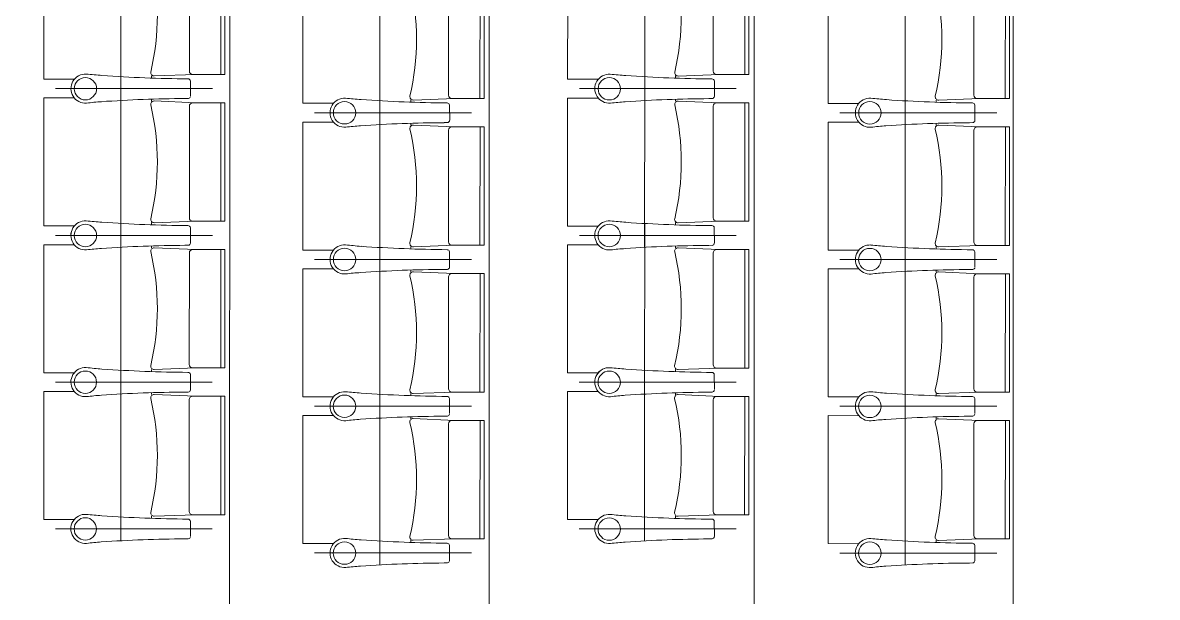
# Model space of a CAD drawing. Header units: millimetres. Extents: x 586 to 1010, y 369 to 668.
# Drawn here: x 694.393 to 698.716, y 500.576 to 502.764 of the extents above; entities that cross this region are included whole.
import ezdxf

# ---------------------------------------------------------------- set-up
doc = ezdxf.new("R2010")
doc.units = ezdxf.units.MM
doc.linetypes.add('CENTER', pattern=[2, 1.25, -0.25, 0.25, -0.25])
doc.linetypes.add('DASHED', pattern=[0.75, 0.5, -0.25])
doc.layers.add('plan line', color=7, linetype='Continuous', lineweight=15)

msp = doc.modelspace()

# ---------------------------------------------------------------- linework, layer by layer
at = {"color": 254, "lineweight": 25}
for points in [[(671.7124, 620.7085), (706.7355, 621.773), (754.2598, 613.8303), (814.6609, 600.1481), (855.7567, 598.0104), (895.0671, 567.0647), (920.0096, 542.0176), (952.0084, 521.2476), (977.2234, 504.6526), (979.6352, 479.2339), (986.3437, 463.8549), (988.7975, 462.3853)], [(654.944, 595.4717), (670.2671, 587.3174), (714.302, 595.1648), (787.0891, 595.1648), (819.3936, 580.9441), (821.0297, 562.8505), (813.4907, 552.7881), (808.7339, 539.6711), (796.4072, 534.7059), (791.0222, 527.249), (791.0222, 507.547), (797.3007, 476.5274), (814.9752, 463.8897), (836.1481, 474.6816), (874.0221, 478.5878), (885.7286, 462.7333), (863.0042, 436.0794), (845.7887, 420.6845), (845.1044, 408.6747)], [(639.2065, 583.4381), (644.7272, 575.638), (657.7961, 553.4401), (668.4043, 543.9291), (682.5178, 548.7307), (692.9838, 555.4778), (711.9339, 556.5828), (734.3456, 532.1334), (750.593, 477.7475), (754.1369, 444.164), (776.4657, 425.4473), (782.6172, 412.2355)]]:
    msp.add_spline(points, degree=3, dxfattribs=at)
at = {"layer": 'plan line'}
for p, q in [((696.1705, 499.2556), (696.172, 510.2928)), ((698.1669, 499.2407), (698.1684, 510.3072)), ((695.1813, 499.2963), (695.1827, 510.2523)), ((697.1803, 499.2912), (697.1817, 510.2569)), ((694.4733, 503.0364), (694.4732, 502.5491)), ((696.4697, 503.0361), (696.4696, 502.5488)), ((695.4609, 502.9446), (695.4608, 502.4573)), ((697.4625, 502.9444), (697.4625, 502.4571)), ((694.4732, 502.5491), (694.5898, 502.549)), ((694.8842, 502.5534), (694.8842, 502.5618)), ((695.0324, 502.4852), (695.0321, 502.5424)), ((695.0324, 502.4852), (695.0321, 502.5424)), ((696.4696, 502.5488), (696.5862, 502.5488)), ((696.8806, 502.5531), (696.8806, 502.5616)), ((697.0288, 502.4849), (697.0285, 502.5421)), ((697.0288, 502.4849), (697.0285, 502.5421)), ((694.5898, 502.4776), (694.4732, 502.4776)), ((694.4732, 502.4776), (694.4732, 501.9903)), ((694.8842, 502.4657), (694.8842, 502.473)), ((695.0243, 502.4756), (695.0114, 502.4753)), ((695.0243, 502.4756), (695.0114, 502.4753)), ((695.4608, 502.4573), (695.5774, 502.4573)), ((695.8718, 502.4617), (695.8718, 502.4701)), ((696.02, 502.3935), (696.0197, 502.4506)), ((696.02, 502.3935), (696.0197, 502.4506)), ((696.4696, 502.4773), (696.4695, 501.99)), ((696.5862, 502.4773), (696.4696, 502.4773)), ((696.8806, 502.4654), (696.8806, 502.4727)), ((697.0206, 502.4753), (697.0078, 502.475)), ((697.0206, 502.4753), (697.0078, 502.475)), ((697.4625, 502.4571), (697.5791, 502.457)), ((697.8735, 502.4614), (697.8735, 502.4698)), ((698.0216, 502.3932), (698.0214, 502.4504)), ((698.0216, 502.3932), (698.0214, 502.4504)), ((695.5774, 502.3858), (695.4608, 502.3858)), ((695.4608, 502.3858), (695.4608, 501.8985)), ((695.8718, 502.374), (695.8718, 502.3813)), ((696.0119, 502.3838), (695.999, 502.3836)), ((696.0119, 502.3838), (695.999, 502.3836)), ((697.4625, 502.3856), (697.4624, 501.8983)), ((697.5791, 502.3855), (697.4625, 502.3856)), ((697.8735, 502.3737), (697.8735, 502.381)), ((698.0135, 502.3836), (698.0007, 502.3833)), ((698.0135, 502.3836), (698.0007, 502.3833)), ((694.4732, 501.9903), (694.5898, 501.9902)), ((694.8842, 501.9946), (694.8842, 502.003)), ((695.0323, 501.9264), (695.0321, 501.9836)), ((695.0323, 501.9264), (695.0321, 501.9836)), ((696.4695, 501.99), (696.5861, 501.99)), ((696.8805, 501.9943), (696.8805, 502.0028)), ((697.0287, 501.9261), (697.0284, 501.9833)), ((697.0287, 501.9261), (697.0284, 501.9833)), ((694.5897, 501.9188), (694.4731, 501.9188)), ((694.4731, 501.9188), (694.4731, 501.4315)), ((694.8842, 501.9069), (694.8842, 501.9142)), ((695.0242, 501.9168), (695.0113, 501.9165)), ((695.0242, 501.9168), (695.0113, 501.9165)), ((695.4608, 501.8985), (695.5773, 501.8985)), ((695.8718, 501.9029), (695.8718, 501.9113)), ((696.0199, 501.8347), (696.0197, 501.8918)), ((696.0199, 501.8347), (696.0197, 501.8918)), ((696.5861, 501.9185), (696.4695, 501.9185)), ((696.4695, 501.9185), (696.4695, 501.4312)), ((696.8805, 501.9066), (696.8805, 501.9139)), ((697.0206, 501.9165), (697.0077, 501.9162)), ((697.0206, 501.9165), (697.0077, 501.9162)), ((697.4624, 501.8983), (697.579, 501.8982)), ((697.8734, 501.9026), (697.8734, 501.911)), ((698.0216, 501.8344), (698.0213, 501.8916)), ((698.0216, 501.8344), (698.0213, 501.8916)), ((695.5773, 501.827), (695.4607, 501.827)), ((695.4607, 501.827), (695.4607, 501.3397)), ((695.8718, 501.8152), (695.8718, 501.8225)), ((696.0118, 501.825), (695.9989, 501.8248)), ((696.0118, 501.825), (695.9989, 501.8248)), ((697.4624, 501.8268), (697.4623, 501.3395)), ((697.579, 501.8267), (697.4624, 501.8268)), ((697.8734, 501.8149), (697.8734, 501.8222)), ((698.0134, 501.8248), (698.0006, 501.8245)), ((698.0134, 501.8248), (698.0006, 501.8245)), ((694.4731, 501.4315), (694.5897, 501.4314)), ((694.8841, 501.4358), (694.8841, 501.4442)), ((695.0322, 501.3676), (695.032, 501.4248)), ((695.0322, 501.3676), (695.032, 501.4248)), ((696.4695, 501.4312), (696.5861, 501.4312)), ((696.8805, 501.4355), (696.8805, 501.444)), ((697.0286, 501.3673), (697.0284, 501.4245)), ((697.0286, 501.3673), (697.0284, 501.4245)), ((694.4731, 501.36), (694.473, 500.8727)), ((694.5897, 501.36), (694.4731, 501.36)), ((694.8841, 501.3481), (694.8841, 501.3554)), ((695.0241, 501.358), (695.0113, 501.3577)), ((695.0241, 501.358), (695.0113, 501.3577)), ((695.4607, 501.3397), (695.5773, 501.3397)), ((695.8717, 501.3441), (695.8717, 501.3525)), ((696.0198, 501.2759), (696.0196, 501.333)), ((696.0198, 501.2759), (696.0196, 501.333)), ((696.586, 501.3597), (696.4694, 501.3597)), ((696.4694, 501.3597), (696.4694, 500.8724)), ((696.8805, 501.3478), (696.8805, 501.3551)), ((697.0205, 501.3577), (697.0076, 501.3574)), ((697.0205, 501.3577), (697.0076, 501.3574)), ((697.4623, 501.3395), (697.5789, 501.3394)), ((697.8733, 501.3438), (697.8733, 501.3522)), ((698.0215, 501.2756), (698.0212, 501.3328)), ((698.0215, 501.2756), (698.0212, 501.3328)), ((695.4607, 501.2682), (695.4606, 500.7809)), ((695.5773, 501.2682), (695.4607, 501.2682)), ((695.8717, 501.2564), (695.8717, 501.2637)), ((696.0117, 501.2662), (695.9989, 501.266)), ((696.0117, 501.2662), (695.9989, 501.266)), ((697.5789, 501.2679), (697.4623, 501.268)), ((697.4623, 501.268), (697.4623, 500.7807)), ((697.8733, 501.2561), (697.8733, 501.2634)), ((698.0134, 501.266), (698.0005, 501.2657)), ((698.0134, 501.266), (698.0005, 501.2657)), ((694.473, 500.8727), (694.5896, 500.8726)), ((694.884, 500.877), (694.884, 500.8854)), ((695.0322, 500.8088), (695.0319, 500.866)), ((696.4694, 500.8724), (696.586, 500.8724)), ((696.8804, 500.8767), (696.8804, 500.8852)), ((697.0285, 500.8085), (697.0283, 500.8657)), ((695.024, 500.7992), (695.0112, 500.7989)), ((695.4606, 500.7809), (695.5772, 500.7809)), ((695.8716, 500.7853), (695.8716, 500.7937)), ((696.0198, 500.7171), (696.0195, 500.7742)), ((697.0204, 500.7989), (697.0076, 500.7986)), ((697.4623, 500.7807), (697.5789, 500.7806)), ((697.8733, 500.785), (697.8733, 500.7934)), ((698.0214, 500.7168), (698.0212, 500.774)), ((696.0116, 500.7074), (695.9988, 500.7072)), ((698.0133, 500.7072), (698.0004, 500.7069))]:
    msp.add_line(p, q, dxfattribs=at)
at = {"layer": 'plan line', "linetype": 'DASHED', "ltscale": 3}
for p, q in [((694.7668, 503.1175), (694.7667, 502.468)), ((696.7632, 503.1173), (696.7631, 502.4677)), ((695.7544, 503.0258), (695.7543, 502.3762)), ((697.7561, 503.0255), (697.756, 502.376)), ((694.7668, 502.5587), (694.7667, 501.9092)), ((696.7631, 502.5585), (696.763, 501.9089)), ((695.7544, 502.467), (695.7543, 501.8174)), ((697.756, 502.4667), (697.7559, 501.8172)), ((694.7667, 501.9999), (694.7666, 501.3504)), ((696.7631, 501.9997), (696.763, 501.3501)), ((695.7543, 501.9082), (695.7542, 501.2586)), ((697.7559, 501.9079), (697.7558, 501.2584)), ((694.7666, 501.4411), (694.7665, 500.7916)), ((696.763, 501.4409), (696.7629, 500.7913)), ((695.7542, 501.3494), (695.7541, 500.6998)), ((697.7559, 501.3491), (697.7558, 500.6996))]:
    msp.add_line(p, q, dxfattribs=at)
at = {"layer": 'plan line', "linetype": 'CENTER', "ltscale": 3}
for p, q in [((695.1157, 502.5132), (694.5178, 502.5133)), ((695.1157, 502.5132), (694.5178, 502.5133)), ((697.1121, 502.513), (696.5142, 502.513)), ((697.1121, 502.513), (696.5142, 502.513)), ((696.1033, 502.4215), (695.5054, 502.4216)), ((696.1033, 502.4215), (695.5054, 502.4216)), ((698.105, 502.4212), (697.507, 502.4213)), ((698.105, 502.4212), (697.507, 502.4213)), ((695.1157, 501.9544), (694.5177, 501.9545)), ((695.1157, 501.9544), (694.5177, 501.9545)), ((697.112, 501.9542), (696.5141, 501.9542)), ((697.112, 501.9542), (696.5141, 501.9542)), ((696.1032, 501.8627), (695.5053, 501.8628)), ((696.1032, 501.8627), (695.5053, 501.8628)), ((698.1049, 501.8624), (697.507, 501.8625)), ((698.1049, 501.8624), (697.507, 501.8625)), ((695.1156, 501.3956), (694.5176, 501.3957)), ((695.1156, 501.3956), (694.5176, 501.3957)), ((697.112, 501.3954), (696.514, 501.3954)), ((697.112, 501.3954), (696.514, 501.3954)), ((696.1032, 501.3039), (695.5052, 501.304)), ((696.1032, 501.3039), (695.5052, 501.304)), ((698.1048, 501.3036), (697.5069, 501.3037)), ((698.1048, 501.3036), (697.5069, 501.3037)), ((695.1155, 500.8368), (694.5176, 500.8369)), ((697.1119, 500.8366), (696.5139, 500.8366)), ((696.1031, 500.7451), (695.5052, 500.7452)), ((698.1048, 500.7448), (697.5068, 500.7449))]:
    msp.add_line(p, q, dxfattribs=at)
at = {"layer": 'plan line'}
for points in [[(695.0523, 502.5672), (694.8941, 502.5614, -0.474715), (694.8811, 502.5761, 0.115865), (694.8812, 503.0102, -0.474715), (694.8941, 503.0249), (695.0524, 503.018)], [(695.1479, 502.5672), (695.0409, 502.5672, -0.414214), (695.0282, 502.5799), (695.0282, 503.0053, -0.414214), (695.0409, 503.018), (695.1487, 503.0181), (695.1479, 502.5672)], [(697.0487, 502.567), (696.8904, 502.5611, -0.474715), (696.8775, 502.5759, 0.115865), (696.8775, 503.0099, -0.474715), (696.8905, 503.0247), (697.0487, 503.0178)], [(697.1443, 502.567), (697.0372, 502.567, -0.414214), (697.0245, 502.5797), (697.0246, 503.0051, -0.414214), (697.0373, 503.0178), (697.1451, 503.0178), (697.1443, 502.567)], [(696.0399, 502.4755), (695.8817, 502.4697, -0.474715), (695.8687, 502.4844, 0.115865), (695.8688, 502.9185, -0.474715), (695.8817, 502.9332), (696.04, 502.9263)], [(696.1355, 502.4755), (696.0285, 502.4755, -0.414214), (696.0158, 502.4882), (696.0158, 502.9136, -0.414214), (696.0285, 502.9263), (696.1363, 502.9263), (696.1355, 502.4755)], [(698.0416, 502.4752), (697.8833, 502.4694, -0.474715), (697.8704, 502.4841, 0.115865), (697.8704, 502.9182, -0.474715), (697.8834, 502.9329), (698.0416, 502.926)], [(698.1371, 502.4752), (698.0301, 502.4752, -0.414214), (698.0174, 502.4879), (698.0175, 502.9133, -0.414214), (698.0302, 502.926), (698.1379, 502.9261), (698.1371, 502.4752)], [(695.0522, 502.0084), (694.894, 502.0026, -0.474715), (694.881, 502.0173, 0.115865), (694.8811, 502.4514, -0.474715), (694.8941, 502.4661), (695.0523, 502.4592)], [(695.1478, 502.0084), (695.0408, 502.0084, -0.414214), (695.0281, 502.0211), (695.0282, 502.4465, -0.414214), (695.0409, 502.4592), (695.1486, 502.4593), (695.1478, 502.0084)], [(697.0486, 502.0082), (696.8904, 502.0023, -0.474715), (696.8774, 502.0171, 0.115865), (696.8775, 502.4511, -0.474715), (696.8904, 502.4659), (697.0487, 502.459)], [(697.1442, 502.0082), (697.0372, 502.0082, -0.414214), (697.0245, 502.0209), (697.0245, 502.4463, -0.414214), (697.0372, 502.459), (697.145, 502.459), (697.1442, 502.0082)], [(696.0398, 501.9167), (695.8816, 501.9109, -0.474715), (695.8686, 501.9256, 0.115865), (695.8687, 502.3597, -0.474715), (695.8817, 502.3744), (696.0399, 502.3675)], [(696.1354, 501.9167), (696.0284, 501.9167, -0.414214), (696.0157, 501.9294), (696.0157, 502.3548, -0.414214), (696.0284, 502.3675), (696.1362, 502.3675), (696.1354, 501.9167)], [(698.0415, 501.9164), (697.8832, 501.9106, -0.474715), (697.8703, 501.9253, 0.115865), (697.8703, 502.3594, -0.474715), (697.8833, 502.3741), (698.0415, 502.3672)], [(698.1371, 501.9164), (698.03, 501.9164, -0.414214), (698.0173, 501.9291), (698.0174, 502.3545, -0.414214), (698.0301, 502.3672), (698.1379, 502.3673), (698.1371, 501.9164)], [(695.0522, 501.4496), (694.8939, 501.4438, -0.474715), (694.881, 501.4585, 0.115865), (694.881, 501.8926, -0.474715), (694.894, 501.9073), (695.0522, 501.9004)], [(695.1477, 501.4496), (695.0407, 501.4496, -0.414214), (695.028, 501.4623), (695.0281, 501.8878, -0.414214), (695.0408, 501.9004), (695.1486, 501.9005), (695.1477, 501.4496)], [(697.0485, 501.4494), (696.8903, 501.4435, -0.474715), (696.8773, 501.4583, 0.115865), (696.8774, 501.8923, -0.474715), (696.8904, 501.9071), (697.0486, 501.9002)], [(697.1441, 501.4494), (697.0371, 501.4494, -0.414214), (697.0244, 501.4621), (697.0245, 501.8875, -0.414214), (697.0372, 501.9002), (697.1449, 501.9002), (697.1441, 501.4494)], [(696.0398, 501.3579), (695.8815, 501.3521, -0.474715), (695.8686, 501.3668, 0.115865), (695.8686, 501.8009, -0.474715), (695.8816, 501.8156), (696.0398, 501.8087)], [(696.1353, 501.3579), (696.0283, 501.3579, -0.414214), (696.0156, 501.3706), (696.0157, 501.796, -0.414214), (696.0284, 501.8087), (696.1361, 501.8087), (696.1353, 501.3579)], [(698.0414, 501.3576), (697.8832, 501.3518, -0.474715), (697.8702, 501.3665, 0.115865), (697.8703, 501.8006, -0.474715), (697.8832, 501.8153), (698.0415, 501.8084)], [(698.137, 501.3576), (698.03, 501.3576, -0.414214), (698.0173, 501.3703), (698.0173, 501.7957, -0.414214), (698.03, 501.8084), (698.1378, 501.8085), (698.137, 501.3576)], [(695.0521, 500.8908), (694.8938, 500.885, -0.474715), (694.8809, 500.8997, 0.115865), (694.881, 501.3338, -0.474715), (694.8939, 501.3485), (695.0522, 501.3416)], [(695.1477, 500.8908), (695.0406, 500.8908, -0.414214), (695.0279, 500.9035), (695.028, 501.329, -0.414214), (695.0407, 501.3416), (695.1485, 501.3417), (695.1477, 500.8908)], [(697.0485, 500.8906), (696.8902, 500.8847, -0.474715), (696.8773, 500.8995, 0.115865), (696.8773, 501.3335, -0.474715), (696.8903, 501.3483), (697.0485, 501.3414)], [(697.144, 500.8906), (697.037, 500.8906, -0.414214), (697.0243, 500.9033), (697.0244, 501.3287, -0.414214), (697.0371, 501.3414), (697.1449, 501.3414), (697.144, 500.8906)], [(696.0397, 500.7991), (695.8814, 500.7933, -0.474715), (695.8685, 500.808, 0.115865), (695.8685, 501.2421, -0.474715), (695.8815, 501.2568), (696.0397, 501.2499)], [(696.1353, 500.7991), (696.0282, 500.7991, -0.414214), (696.0155, 500.8118), (696.0156, 501.2372, -0.414214), (696.0283, 501.2499), (696.1361, 501.2499), (696.1353, 500.7991)], [(698.0413, 500.7988), (697.8831, 500.793, -0.474715), (697.8701, 500.8077, 0.115865), (697.8702, 501.2418, -0.474715), (697.8832, 501.2565), (698.0414, 501.2496)], [(698.1369, 500.7988), (698.0299, 500.7988, -0.414214), (698.0172, 500.8115), (698.0172, 501.2369, -0.414214), (698.03, 501.2496), (698.1377, 501.2497), (698.1369, 500.7988)]]:
    msp.add_lwpolyline(points, format="xyb", dxfattribs=at)
for points in [[(695.1639, 502.5672), (695.1639, 503.0181), (695.1487, 503.0181), (695.1479, 502.5672), (695.1639, 502.5672)], [(697.1603, 502.567), (697.1603, 503.0178), (697.1451, 503.0178), (697.1443, 502.567), (697.1603, 502.567)], [(696.1515, 502.4755), (696.1515, 502.9263), (696.1363, 502.9263), (696.1355, 502.4755), (696.1515, 502.4755)], [(698.1531, 502.4752), (698.1532, 502.9261), (698.1379, 502.9261), (698.1371, 502.4752), (698.1531, 502.4752)], [(695.1638, 502.0084), (695.1639, 502.4593), (695.1486, 502.4593), (695.1478, 502.0084), (695.1638, 502.0084)], [(697.1602, 502.0082), (697.1602, 502.459), (697.145, 502.459), (697.1442, 502.0082), (697.1602, 502.0082)], [(696.1514, 501.9167), (696.1515, 502.3675), (696.1362, 502.3675), (696.1354, 501.9167), (696.1514, 501.9167)], [(698.1531, 501.9164), (698.1531, 502.3673), (698.1379, 502.3673), (698.1371, 501.9164), (698.1531, 501.9164)], [(695.1637, 501.4496), (695.1638, 501.9005), (695.1486, 501.9005), (695.1477, 501.4496), (695.1637, 501.4496)], [(697.1601, 501.4494), (697.1602, 501.9002), (697.1449, 501.9002), (697.1441, 501.4494), (697.1601, 501.4494)], [(696.1513, 501.3579), (696.1514, 501.8087), (696.1361, 501.8087), (696.1353, 501.3579), (696.1513, 501.3579)], [(698.153, 501.3576), (698.153, 501.8085), (698.1378, 501.8085), (698.137, 501.3576), (698.153, 501.3576)], [(695.1637, 500.8908), (695.1637, 501.3417), (695.1485, 501.3417), (695.1477, 500.8908), (695.1637, 500.8908)], [(697.16, 500.8906), (697.1601, 501.3414), (697.1449, 501.3414), (697.144, 500.8906), (697.16, 500.8906)], [(696.1513, 500.7991), (696.1513, 501.2499), (696.1361, 501.2499), (696.1353, 500.7991), (696.1513, 500.7991)], [(698.1529, 500.7988), (698.153, 501.2497), (698.1377, 501.2497), (698.1369, 500.7988), (698.1529, 500.7988)]]:
    msp.add_lwpolyline(points, dxfattribs=at)
for centre in [(694.6319, 502.5129), (694.6319, 502.5129), (696.6283, 502.5127), (696.6283, 502.5127), (695.6195, 502.4212), (695.6195, 502.4212), (697.6212, 502.4209), (697.6212, 502.4209), (694.6319, 501.9541), (694.6319, 501.9541), (696.6282, 501.9539), (696.6282, 501.9539), (695.6195, 501.8624), (695.6195, 501.8624), (697.6211, 501.8621), (697.6211, 501.8621), (694.6318, 501.3953), (694.6318, 501.3953), (696.6282, 501.3951), (696.6282, 501.3951), (695.6194, 501.3036), (695.6194, 501.3036), (697.621, 501.3033), (697.621, 501.3033), (694.6317, 500.8365), (696.6281, 500.8363), (695.6193, 500.7448), (697.621, 500.7445)]:
    msp.add_circle(centre, 0.0427, dxfattribs=at)
for centre, radius, start, end in [((694.6321, 502.5133), 0.0554, 86.4981, 274.5405), ((694.6321, 502.5133), 0.0554, 86.4981, 274.5405), ((695.0179, 506.5054), 3.9554, 264.4519, 265.32), ((695.0179, 506.5054), 3.9554, 264.4519, 265.32), ((695.066, 507.879), 5.3287, 266.0094, 269.533), ((695.066, 507.879), 5.3287, 266.0094, 269.533), ((695.0226, 502.5408), 0.00967, 9.1663, 90.6168), ((695.0226, 502.5408), 0.00967, 9.1663, 90.6168), ((696.6285, 502.513), 0.0554, 86.4981, 274.5405), ((696.6285, 502.513), 0.0554, 86.4981, 274.5405), ((697.0143, 506.5051), 3.9554, 264.4519, 265.32), ((697.0143, 506.5051), 3.9554, 264.4519, 265.32), ((697.0624, 507.8787), 5.3287, 266.0094, 269.533), ((697.0624, 507.8787), 5.3287, 266.0094, 269.533), ((697.019, 502.5406), 0.00967, 9.1663, 90.6168), ((697.019, 502.5406), 0.00967, 9.1663, 90.6168), ((694.7582, 501.4708), 0.9947, 93.7648, 97.0276), ((694.7582, 501.4708), 0.9947, 93.7648, 97.0276), ((695.0385, 497.4788), 4.9966, 90.3111, 93.9667), ((695.0385, 497.4788), 4.9966, 90.3111, 93.9667), ((695.0229, 502.4848), 0.00935, 278.4308, 351.5541), ((695.0229, 502.4848), 0.00935, 278.4308, 351.5541), ((695.6197, 502.4215), 0.0554, 86.4981, 274.5405), ((695.6197, 502.4215), 0.0554, 86.4981, 274.5405), ((696.0055, 506.4137), 3.9554, 264.4519, 265.32), ((696.0055, 506.4137), 3.9554, 264.4519, 265.32), ((696.0536, 507.7873), 5.3287, 266.0094, 269.533), ((696.0536, 507.7873), 5.3287, 266.0094, 269.533), ((696.0102, 502.4491), 0.00967, 9.1663, 90.6168), ((696.0102, 502.4491), 0.00967, 9.1663, 90.6168), ((696.7546, 501.4705), 0.9947, 93.7648, 97.0276), ((696.7546, 501.4705), 0.9947, 93.7648, 97.0276), ((697.0349, 497.4785), 4.9966, 90.3111, 93.9667), ((697.0349, 497.4785), 4.9966, 90.3111, 93.9667), ((697.0193, 502.4845), 0.00935, 278.4308, 351.5541), ((697.0193, 502.4845), 0.00935, 278.4308, 351.5541), ((697.6214, 502.4213), 0.0554, 86.4981, 274.5405), ((697.6214, 502.4213), 0.0554, 86.4981, 274.5405), ((698.0072, 506.4134), 3.9554, 264.4519, 265.32), ((698.0072, 506.4134), 3.9554, 264.4519, 265.32), ((698.0553, 507.787), 5.3287, 266.0094, 269.533), ((698.0553, 507.787), 5.3287, 266.0094, 269.533), ((698.0118, 502.4488), 0.00967, 9.1663, 90.6168), ((698.0118, 502.4488), 0.00967, 9.1663, 90.6168), ((695.7458, 501.3791), 0.9947, 93.7648, 97.0276), ((695.7458, 501.3791), 0.9947, 93.7648, 97.0276), ((696.0261, 497.387), 4.9966, 90.3111, 93.9667), ((696.0261, 497.387), 4.9966, 90.3111, 93.9667), ((696.0105, 502.3931), 0.00935, 278.4308, 351.5541), ((696.0105, 502.3931), 0.00935, 278.4308, 351.5541), ((697.7475, 501.3788), 0.9947, 93.7648, 97.0276), ((697.7475, 501.3788), 0.9947, 93.7648, 97.0276), ((698.0278, 497.3868), 4.9966, 90.3111, 93.9667), ((698.0278, 497.3868), 4.9966, 90.3111, 93.9667), ((698.0121, 502.3928), 0.00935, 278.4308, 351.5541), ((698.0121, 502.3928), 0.00935, 278.4308, 351.5541), ((694.632, 501.9545), 0.0554, 86.4981, 274.5405), ((694.6321, 501.9545), 0.0554, 86.4981, 274.5405), ((695.0178, 505.9466), 3.9554, 264.4519, 265.32), ((695.0178, 505.9466), 3.9554, 264.4519, 265.32), ((695.066, 507.3202), 5.3287, 266.0094, 269.533), ((695.066, 507.3202), 5.3287, 266.0094, 269.533), ((695.0225, 501.982), 0.00967, 9.1663, 90.6168), ((695.0225, 501.982), 0.00967, 9.1663, 90.6168), ((696.6284, 501.9542), 0.0554, 86.4981, 274.5405), ((696.6284, 501.9542), 0.0554, 86.4981, 274.5405), ((697.0142, 505.9463), 3.9554, 264.4519, 265.32), ((697.0142, 505.9463), 3.9554, 264.4519, 265.32), ((697.0623, 507.3199), 5.3287, 266.0094, 269.533), ((697.0623, 507.3199), 5.3287, 266.0094, 269.533), ((697.0189, 501.9818), 0.00967, 9.1663, 90.6168), ((697.0189, 501.9818), 0.00967, 9.1663, 90.6168), ((694.7581, 500.912), 0.9947, 93.7648, 97.0276), ((694.7581, 500.912), 0.9947, 93.7648, 97.0276), ((695.0385, 496.92), 4.9966, 90.3111, 93.9667), ((695.0385, 496.92), 4.9966, 90.3111, 93.9667), ((695.0228, 501.926), 0.00935, 278.4308, 351.5541), ((695.0228, 501.926), 0.00935, 278.4308, 351.5541), ((695.6196, 501.8627), 0.0554, 86.4981, 274.5405), ((695.6196, 501.8627), 0.0554, 86.4981, 274.5405), ((696.0054, 505.8549), 3.9554, 264.4519, 265.32), ((696.0054, 505.8549), 3.9554, 264.4519, 265.32), ((696.0536, 507.2285), 5.3287, 266.0094, 269.533), ((696.0536, 507.2285), 5.3287, 266.0094, 269.533), ((696.0101, 501.8903), 0.00967, 9.1663, 90.6168), ((696.0101, 501.8903), 0.00967, 9.1663, 90.6168), ((696.7545, 500.9117), 0.9947, 93.7648, 97.0276), ((696.7545, 500.9117), 0.9947, 93.7648, 97.0276), ((697.0348, 496.9197), 4.9966, 90.3111, 93.9667), ((697.0348, 496.9197), 4.9966, 90.3111, 93.9667), ((697.0192, 501.9257), 0.00935, 278.4308, 351.5541), ((697.0192, 501.9257), 0.00935, 278.4308, 351.5541), ((697.6213, 501.8625), 0.0554, 86.4981, 274.5405), ((697.6213, 501.8625), 0.0554, 86.4981, 274.5405), ((698.0071, 505.8546), 3.9554, 264.4519, 265.32), ((698.0071, 505.8546), 3.9554, 264.4519, 265.32), ((698.0552, 507.2282), 5.3287, 266.0094, 269.533), ((698.0552, 507.2282), 5.3287, 266.0094, 269.533), ((698.0118, 501.89), 0.00967, 9.1663, 90.6168), ((698.0118, 501.89), 0.00967, 9.1663, 90.6168), ((695.7457, 500.8203), 0.9947, 93.7648, 97.0276), ((695.7457, 500.8203), 0.9947, 93.7648, 97.0276), ((696.0261, 496.8282), 4.9966, 90.3111, 93.9667), ((696.0261, 496.8282), 4.9966, 90.3111, 93.9667), ((696.0104, 501.8343), 0.00935, 278.4308, 351.5541), ((696.0104, 501.8343), 0.00935, 278.4308, 351.5541), ((697.7474, 500.82), 0.9947, 93.7648, 97.0276), ((697.7474, 500.82), 0.9947, 93.7648, 97.0276), ((698.0277, 496.828), 4.9966, 90.3111, 93.9667), ((698.0277, 496.828), 4.9966, 90.3111, 93.9667), ((698.0121, 501.834), 0.00935, 278.4308, 351.5541), ((698.0121, 501.834), 0.00935, 278.4308, 351.5541), ((694.632, 501.3957), 0.0554, 86.4981, 274.5405), ((694.632, 501.3957), 0.0554, 86.4981, 274.5405), ((695.0178, 505.3878), 3.9554, 264.4519, 265.32), ((695.0178, 505.3878), 3.9554, 264.4519, 265.32), ((695.0659, 506.7614), 5.3287, 266.0094, 269.533), ((695.0659, 506.7614), 5.3287, 266.0094, 269.533), ((695.0225, 501.4232), 0.00967, 9.1663, 90.6168), ((695.0225, 501.4232), 0.00967, 9.1663, 90.6168), ((696.6283, 501.3954), 0.0554, 86.4981, 274.5405), ((696.6284, 501.3954), 0.0554, 86.4981, 274.5405), ((697.0141, 505.3875), 3.9554, 264.4519, 265.32), ((697.0141, 505.3875), 3.9554, 264.4519, 265.32), ((697.0623, 506.7611), 5.3287, 266.0094, 269.533), ((697.0623, 506.7611), 5.3287, 266.0094, 269.533), ((697.0188, 501.423), 0.00967, 9.1663, 90.6168), ((697.0188, 501.423), 0.00967, 9.1663, 90.6168), ((694.7581, 500.3532), 0.9947, 93.7648, 97.0276), ((694.7581, 500.3532), 0.9947, 93.7648, 97.0276), ((695.0384, 496.3612), 4.9966, 90.3111, 93.9667), ((695.0384, 496.3612), 4.9966, 90.3111, 93.9667), ((695.0227, 501.3672), 0.00935, 278.4308, 351.5541), ((695.0227, 501.3672), 0.00935, 278.4308, 351.5541), ((695.6196, 501.3039), 0.0554, 86.4981, 274.5405), ((695.6196, 501.3039), 0.0554, 86.4981, 274.5405), ((696.0054, 505.2961), 3.9554, 264.4519, 265.32), ((696.0054, 505.2961), 3.9554, 264.4519, 265.32), ((696.0535, 506.6697), 5.3287, 266.0094, 269.533), ((696.0535, 506.6697), 5.3287, 266.0094, 269.533), ((696.01, 501.3315), 0.00967, 9.1663, 90.6168), ((696.01, 501.3315), 0.00967, 9.1663, 90.6168), ((696.7544, 500.3529), 0.9947, 93.7648, 97.0276), ((696.7544, 500.3529), 0.9947, 93.7648, 97.0276), ((697.0348, 496.3609), 4.9966, 90.3111, 93.9667), ((697.0348, 496.3609), 4.9966, 90.3111, 93.9667), ((697.0191, 501.3669), 0.00935, 278.4308, 351.5541), ((697.0191, 501.3669), 0.00935, 278.4308, 351.5541), ((697.6212, 501.3037), 0.0554, 86.4981, 274.5405), ((697.6212, 501.3037), 0.0554, 86.4981, 274.5405), ((698.007, 505.2958), 3.9554, 264.4519, 265.32), ((698.007, 505.2958), 3.9554, 264.4519, 265.32), ((698.0551, 506.6694), 5.3287, 266.0094, 269.533), ((698.0551, 506.6694), 5.3287, 266.0094, 269.533), ((698.0117, 501.3312), 0.00967, 9.1663, 90.6168), ((698.0117, 501.3312), 0.00967, 9.1663, 90.6168), ((695.7457, 500.2615), 0.9947, 93.7648, 97.0276), ((695.7457, 500.2615), 0.9947, 93.7648, 97.0276), ((696.026, 496.2694), 4.9966, 90.3111, 93.9667), ((696.026, 496.2694), 4.9966, 90.3111, 93.9667), ((696.0103, 501.2755), 0.00935, 278.4308, 351.5541), ((696.0103, 501.2755), 0.00935, 278.4308, 351.5541), ((697.7473, 500.2612), 0.9947, 93.7648, 97.0276), ((697.7473, 500.2612), 0.9947, 93.7648, 97.0276), ((698.0276, 496.2692), 4.9966, 90.3111, 93.9667), ((698.0276, 496.2692), 4.9966, 90.3111, 93.9667), ((698.012, 501.2752), 0.00935, 278.4308, 351.5541), ((698.012, 501.2752), 0.00935, 278.4308, 351.5541), ((694.6319, 500.8369), 0.0554, 86.4981, 274.5405), ((695.0177, 504.829), 3.9554, 264.4519, 265.32), ((695.0658, 506.2026), 5.3287, 266.0094, 269.533), ((695.0224, 500.8644), 0.00967, 9.1663, 90.6168), ((696.6283, 500.8366), 0.0554, 86.4981, 274.5405), ((697.0141, 504.8287), 3.9554, 264.4519, 265.32), ((697.0622, 506.2023), 5.3287, 266.0094, 269.533), ((697.0188, 500.8642), 0.00967, 9.1663, 90.6168), ((695.0227, 500.8084), 0.00935, 278.4308, 351.5541), ((694.758, 499.7944), 0.9947, 93.7648, 97.0276), ((695.0383, 495.8024), 4.9966, 90.3111, 93.9667), ((695.6195, 500.7451), 0.0554, 86.4981, 274.5405), ((696.0053, 504.7373), 3.9554, 264.4519, 265.32), ((696.0534, 506.1109), 5.3287, 266.0094, 269.533), ((696.01, 500.7727), 0.00967, 9.1663, 90.6168), ((696.7544, 499.7941), 0.9947, 93.7648, 97.0276), ((697.0347, 495.8021), 4.9966, 90.3111, 93.9667), ((697.019, 500.8081), 0.00935, 278.4308, 351.5541), ((697.6211, 500.7449), 0.0554, 86.4981, 274.5405), ((698.0069, 504.737), 3.9554, 264.4519, 265.32), ((698.0551, 506.1106), 5.3287, 266.0094, 269.533), ((698.0116, 500.7724), 0.00967, 9.1663, 90.6168), ((695.7456, 499.7027), 0.9947, 93.7648, 97.0276), ((696.0259, 495.7106), 4.9966, 90.3111, 93.9667), ((696.0103, 500.7167), 0.00935, 278.4308, 351.5541), ((697.7472, 499.7024), 0.9947, 93.7648, 97.0276), ((698.0276, 495.7104), 4.9966, 90.3111, 93.9667), ((698.0119, 500.7164), 0.00935, 278.4308, 351.5541)]:
    msp.add_arc(centre, radius, start, end, dxfattribs=at)

doc.saveas('drawing.dxf')
